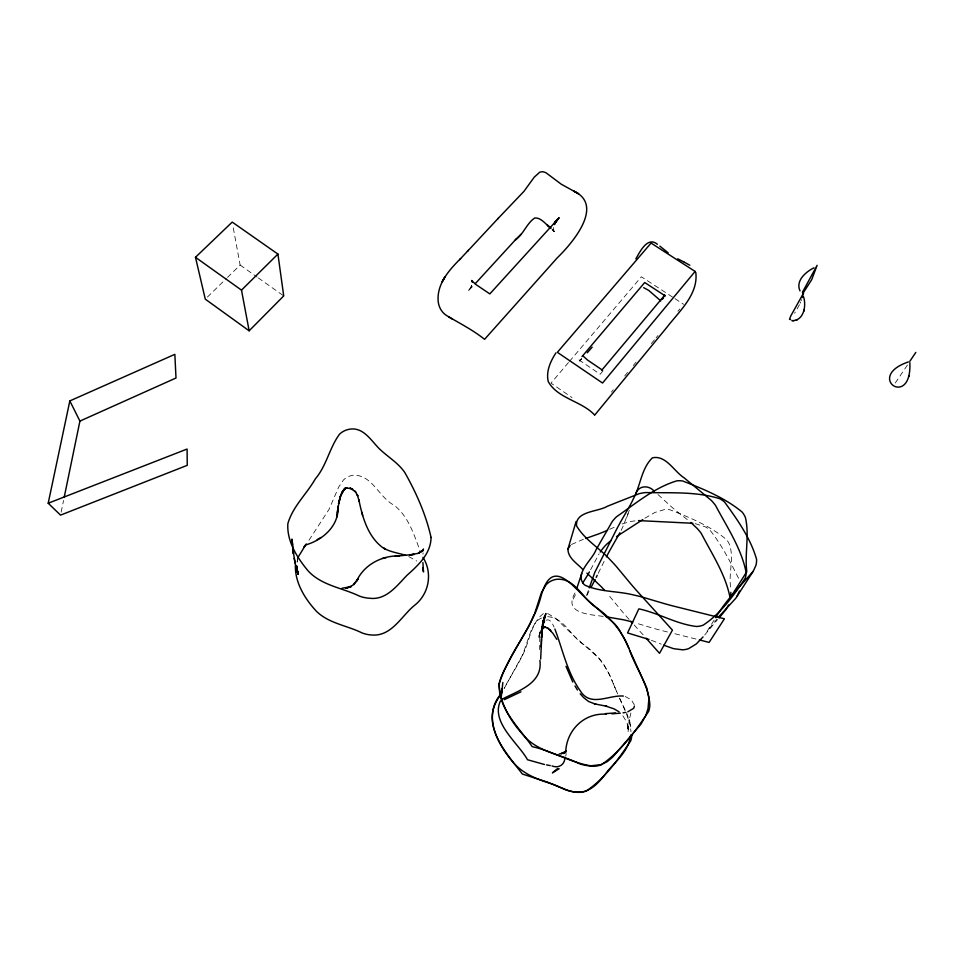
<?xml version="1.0" encoding="UTF-8"?>
<svg xmlns="http://www.w3.org/2000/svg" width="964" height="964" viewBox="0 0 964 964"><rect width="100%" height="100%" fill="white"/><g stroke="black" fill="none" stroke-linecap="round" stroke-linejoin="round"><path stroke-width="0.72" stroke-dasharray="4.82 3.62" d="M422.991 554.179L423.051 552.806M539.816 636.951L539.647 649.664M553.408 227.504L553.951 231.625L553.336 230.035M565.772 756.113L566.169 753.836M61.13 512.185L63.552 500.437M297.201 561.988L297.768 559.457M539.888 631.794L538.852 637.963L540.334 632.143M296.984 562.072L298.117 558.301M630.902 712.999L628.974 721.012L629.215 719.626L628.046 732.266L627.998 724.036L628.179 729.061L627.419 723.361L628.371 730.206L627.058 722.639L621.961 714.312M471.758 285.585L470.818 287.778L472.42 283.512M603.235 616.394C589.341 614.417 562.096 613.562 575.592 591.956M801.168 300.684L801.542 299.599M539.9 633.432L539.033 636.011L540.744 631.324M586.727 594.969L588.763 589.293M629.311 510.293L622.877 526.718A137.454 125.115 8.9 0 1 620.9 530.815M626.624 517.668L628.166 513.583M800.156 303.214L800.723 301.877M573.231 599.042L576.111 593.402M539.25 634.758L540.756 631.36M598.246 573.279L605.392 558.819M586.763 595.716L589.92 589.582M799.445 304.72L794.625 313.252M590.595 569.736L599.102 553.818M471.36 286.513L467.781 291.49L469.733 289.284M504.256 688.344L522.777 654.616L531.369 629.793L535.731 622.19A17.352 16.472 24.8 0 1 542.395 617.695M581.304 359.174L580.027 360.632L581.629 358.367M714.107 620.165L706.949 631.565L716.855 619.093M907.437 365.043L894.074 384.769M308.974 540.238L328.929 509.546L338.762 486.916L343.449 479.988A16.617 15.183 -5.4 0 1 352.704 475.276C371.983 473.939 378.744 497.388 394.107 505.22C408.435 516.451 413.905 534.357 420.015 550.697M579.689 361.271L581.196 359.102M611.405 392.107L613.309 389.793M624.72 375.936L627.564 372.466M633.264 365.537L636.12 362.078M651.327 343.594L655.122 338.979M656.074 337.822L657.978 335.508M677.933 311.264L679.837 308.95M704.708 634.975L717.553 619.611M603.042 370.815L600.162 374.261L579.123 360.006L581.051 357.716M568.483 362.548L550.986 383.142L572.026 397.59M569.459 361.416L641.385 276.776L673.691 297.84M469.07 290.043L473.396 285.645M207.393 297.081L226.407 278.476M227.468 277.439L240.132 265.04L232.758 225.058M644.868 518.234L654.905 512.45L664.401 509.631A21.051 18.931 25.4 0 1 669.92 509.763C689.549 517.379 710.311 525.958 726.519 539.611A20.593 18.412 29.1 0 1 729.688 544.949C734.098 558.867 728.41 573.556 730.676 587.823M571.459 544.503L583.365 539.286M543.359 613.598C530.019 623.829 529.598 643.434 521.391 657.376A144.455 137.262 -5.9 0 1 518.029 664.015L507.57 682.066A367.911 325.543 55.8 0 0 504.076 688.344M546.046 620.189C550.311 618.225 552.661 624.13 554.071 627.106M609.718 529.284L616.068 526.452M622.141 523.982L628.154 522.114A52.55 48.019 26.9 0 1 634.276 520.97L636.373 520.741M547.66 616.683C564.832 617.743 571.206 637.457 584.823 645.362C597.463 654.399 606.814 667.329 612.598 681.644M695.201 523.645L705.154 526.802A21.22 19.015 27.9 0 1 709.841 530.007C721.662 544.648 730.338 562.048 738.822 578.81M674.933 633.77L696.972 639.289M667.474 631.974L660.159 630.131A292.923 249.724 20.2 0 1 650.784 627.54L635.047 622.792M547.636 613.466L555.842 618.526L573.351 635.36A206.923 183.088 26 0 0 579.533 640.879L599.62 658.942A54.84 52.55 35.5 0 1 603.717 664.304L609.296 674.402L617.466 693.478M625.214 696.49L631.348 699.852L634.312 704.853M651.447 640.313L661.268 644.169M408.724 556.577L416.737 561.012M674.945 298.659L683.633 304.323M240.132 265.04L257.087 277.054M258.292 277.909L283.717 295.912M687.284 519.572L677.572 511.944A198.427 166.603 24 0 1 671.522 506.871L657.93 494.496M551.974 229.203L554.023 231.227L551.516 228.637L554.131 231.553L553.143 230.059L553.553 230.589M634.204 625.021L644.482 636.348M629.07 619.394L625.756 615.671A305.19 257.388 28.5 0 1 619.515 608.356L607.826 594.041M625.009 709.552L619.503 698.129M619.731 698.623L625.564 711.649M626.492 712.673L629.974 722.156L630.986 731.833M613.261 683.56L617.695 693.984M626.66 714.216L631.372 728.7M539.707 632.974L538.852 637.963L539.707 632.974"/><path stroke-width="1.45" d="M296.719 568.242L296.731 566.109M730.857 592.366L730.724 597.077L746.799 571.664C744.533 553.661 749.582 535.141 745.413 517.535A21.569 19.099 27.9 0 0 742.075 511.992C724.964 497.87 703.262 488.905 682.681 480.988A22.039 19.629 24.4 0 0 676.897 480.843C654.472 487.495 635.613 503.618 616.526 516.752A55.309 50.2 26.5 0 0 612.345 521.379L599.849 543.118A214.418 193.945 0.4 0 1 595.981 549.926C591.944 560.494 573.652 573.833 584.461 584.919C599.837 592.294 617.707 590.812 634.011 595.077A162.723 154.047 47.5 0 1 641.783 596.945L663.16 603.271A306.082 257.557 19.7 0 0 673.005 605.97L724.41 618.792L709.118 642.41L699.37 639.927M539.912 660.412C542.937 683.452 518.439 690.67 502.449 699.021M541.178 646.868L541.443 639.204M540.671 659.027L542.142 628.371L541.431 638.011L542.756 624.479L544.672 616.092L542.19 627.721L545.877 613.514L545.359 614.996M501.22 697.321L502.847 682.488M909.847 362.669C912.065 409.76 864.178 376.96 908.413 361.91M423.184 550.745L423.437 548.962M295.43 564.784C294.61 582.256 304.877 598.861 316.409 611.272C328.929 623.527 347.052 625.455 362.163 632.986A32.137 30.523 -8.9 0 0 371.887 635.023C392.252 636.505 401.687 615.165 415.701 604.404C429.354 592.848 432.619 572.459 422.943 557.337M500.846 698.466L501.931 688.766L501.087 694.285M306.456 544.708C323.808 539.382 339.087 525.296 338.159 506.088L337.81 508.643L340.34 496.424L343.69 489.796L340.34 496.424L338.521 503.606L341.244 494.098L345.305 488.061L342.063 492.158L345.377 488.206L343.883 489.616L344.449 489.001L346.847 487.808L346.1 487.904L352.041 488.869L352.8 489.314L350.016 487.977L355.728 492.038L355.089 491.17L357.801 495.966L357.307 494.845L359.174 501.196L358.885 499.906C362.404 517.174 367.742 536.117 382.31 547.323C389.167 551.998 399.65 553.288 405.784 555.36M718.264 617.322L735.677 598.379L753.27 571.182L755.909 565.41A21.907 19.497 30.7 0 0 756.547 559.253C750.619 538.382 737.255 519.415 724.554 502.015A22.22 19.726 26.8 0 0 719.638 498.689C695.984 491.23 670.028 493.158 645.422 492.556A55.069 49.851 25.7 0 0 639.024 493.737L615.068 503.172A204.621 177.123 8.6 0 1 607.633 506.124C598.126 512.041 575.243 510.848 576.532 525.814C584.919 540.093 600.235 548.492 611.068 560.759A155.264 149.998 20.3 0 1 616.37 566.507L630.299 583.292A319.373 265.944 27.7 0 0 636.879 590.896L672.438 630.119L659.521 653.327L646.157 638.228M576.086 521.524L567.965 548.962C567.736 557.927 577.062 563.313 582.533 569.182M542.756 624.479L541.66 633.059L543.347 620.949M337.725 509.691L337.267 513.065L337.641 510.378M791.818 320.663C803.843 321.12 806.531 305.817 803.542 296.755M337.243 513.716L336.653 517.102L337.195 514.017M565.699 752.884C565.964 730.929 583.738 712.601 606.211 714.216M630.697 735.062C629.01 749.884 617.322 760.09 608.019 770.585C600.235 780.912 590.775 793.685 576.098 792.01A34.162 32.68 50.2 0 1 565.868 789.829L547.323 782.057L522.404 774.056C504.955 751.438 478.626 723.145 500.617 694.924M500.702 696.767L501.943 690.357L501.437 692.851M909.064 376.394L909.197 375.755M64.154 497.496L79.916 421.099L69.83 400.916L174.846 354.342L176.002 378.009L79.916 421.099M48.2 503.232L187.1 449.043L187.245 465.335L60.527 515.125L48.2 503.232L69.83 400.916M564.892 757.318C565.097 764.597 558.53 768.706 552.011 765.898M803.795 311.3L803.952 310.649M804.012 310.42L804.169 309.781M543.081 622.431L544.395 617.804M802.12 297.587L803.494 293.201L790.841 315.831L789.492 319.325L790.637 319.518M576.544 589.125L581.75 573.544M542.744 622.696L543.949 619.117L542.383 625.19L544.491 621.575M543.829 619.503L543.118 621.563L544.732 617.153L543.407 620.599M739.46 591.053L736.906 596.608M589.269 587.883L594.836 572.279L616.382 529.73A363.151 309.878 43.3 0 1 620.683 521.777L630.42 504.774A143.877 129.537 8.7 0 0 633.505 498.509C640.674 485.458 641.313 468.359 652.435 457.828C666.004 454.791 674.149 471.649 684.344 477.987A207.368 171.773 23.4 0 0 690.694 483.253L711.348 500.449A54.876 49.357 25.8 0 1 715.601 505.534C726.964 527.067 741.533 548.552 746.148 572.64A22.75 20.352 31 0 1 745.244 578.135C733.857 595.342 720.59 613.791 703.13 625.178A22.268 20.232 32.6 0 1 696.598 626.492C676.571 624.214 658.617 613.044 638.843 608.862L627.564 632.938L649.025 639.481M534.851 612.996L541.31 592.956L545.973 584.907A18.641 17.497 22.1 0 1 555.891 579.388C574.713 576.99 582.352 598.728 596.029 607.368C610.646 617.502 622.238 631.649 628.865 648.182M567.965 548.962L570.17 545.516M534.14 614.442L530.682 622.25A155.18 145.588 -4.1 0 1 527.091 629.311L515.897 648.495A398.024 349.149 53.7 0 0 510.92 657.46C506.895 665.654 501.858 673.511 499.448 682.379C496.846 707.781 519.162 727.386 532.176 746.642C553.444 751.245 572.568 763.91 594.173 766.272A24.088 22.931 46.9 0 0 601.295 764.753C620.864 751.583 635.722 730.796 648.676 711.348A24.534 23.052 40.8 0 0 649.844 705.142C648.917 685.259 636.083 668.546 629.588 650.23M662.858 298.021L662.328 299.189L663.991 296.225M297.527 558.192L305.263 545.504M728.579 604.958L725.82 609.766L719.084 617.876M596.186 577.4L597.21 575.339M595.149 579.46L590.968 587.558M619.9 532.767L610.549 549.167A345.389 297.43 44.4 0 0 606.416 556.831M635.674 494.11C638.289 485.145 648.977 484.796 654.363 491.423M554.951 223.299L557.228 219.732L555.589 222.142M500.774 694.14C481.976 716.505 498.28 745.582 514.511 763.922C523.922 773.875 536.852 779.286 549.721 783.226C559.747 786.214 568.977 792.83 579.834 792.348A22.389 21.401 52.6 0 0 586.449 790.926C604.705 778.551 618.575 759.102 630.685 740.906A22.811 21.594 45.2 0 0 631.806 735.086M554.179 224.492L559.156 217.659L554.481 222.817L557.927 219.105M662.63 298.394L664.726 294.96M540.985 630.805C544.166 626.636 542.648 627.757 545.588 627.13C541.527 626.335 551.047 629.106 547.082 627.769M715.698 617.635C725.784 600.283 740.316 586.269 753.27 571.182M423.148 549.902L418.304 553.3L409.567 554.999L414.098 554.36L395.083 556.312L399.458 555.867C381.563 555.517 363.982 564.747 356.415 581.376L358.355 578.689L352.619 585.353L345.799 588.402L351.161 586.654L342.087 588.233M635.866 258.882C639.566 252.46 647.471 235.71 657.388 244.314M582.786 582.883L586.871 576.291A204.778 187.185 0 0 0 589.402 571.905M555.927 352.896C550.516 361.211 545.853 371.429 548.239 381.539C557.65 398.662 581.461 400.891 594.535 414.918M909.799 361.355L915.8 352.414M600.211 552.071L602.584 548.793A52.767 48.333 27.8 0 1 606.597 544.323L611.224 540.334M500.497 700.852C490.363 722.193 518.295 743.087 527.513 759.74L544.443 764.488M541.696 629.673L544.407 627.239M353.86 584.666L356.114 581.629M594.836 414.954L667.172 326.965C679.271 311.215 698.502 294.357 695.803 272.451M601.729 370.236L662.979 297.249M582.015 356.584L644.711 282.524L665.365 296.008M703.057 636.927L696.273 643.964L688.79 648.555A21.232 19.449 34.2 0 1 682.572 649.82L673.475 648.651L663.738 645.181M587.257 352.764L592.209 347.136M541.997 629.239L543.106 627.998M304.853 545.829L306.432 544.094L303.865 546.925M497.749 218.828L523.91 191.414L534.249 177.159L539.804 172.158L542.732 171.652L545.877 172.677L561.265 184.208L578.653 193.824L573.99 191.197C604.97 205.862 571.315 244.193 557.349 257.737L484.567 339.34C472.685 329.748 459.033 323.061 446.067 315.204C441.126 311.83 438.367 306.118 438.102 300.238C437.222 283.32 449.453 269.703 460.599 258.593M520.922 234.348L515.21 240.012C523.524 234.445 526.838 222.997 534.791 217.972C541.31 217.466 545.949 224.757 550.974 228.263L547.323 225.094L550.528 227.95M467.444 251.351L498.28 218.262M515.873 239.349L475.216 283.705M459.623 259.629L468.323 250.399M556.565 220.563L489.82 293.9L476.059 284.621L471.601 280.5L472.408 282.307M557.626 768.477L552.408 772.887L559.156 768.73M249.146 330.809L283.717 295.912L277.921 254.086L232.216 222.094L195.475 257.292L205.284 299.153L249.146 330.809L241.494 290.128L195.475 257.292M241.494 290.128L277.921 254.086M566.205 750.715L563.084 753.559L565.47 751.402L561.337 753.667L564.434 752.583L559.168 754.077M642.807 519.584L616.478 536.635M813.99 267.811C805.856 271.836 795.336 280.705 800.012 290.899M504.293 699.683L520.994 691.803M317.192 539.587L321.024 537.502M796.626 319.891L797.349 319.566M796.095 320.12L796.77 319.819M607.513 530.26L605.247 531.236A195.825 171.64 8.7 0 1 598.138 534.092L585.775 538.454M627.793 711.818L633.505 708.432A5.133 4.82 41.3 0 0 634.36 706.106M382.359 558.505L386.287 557.578M623.069 712.83L625.576 712.372M620.298 713.179L611.911 713.83M605.392 713.625L615.466 712.95M792.769 320.735L793.806 320.687M638.493 520.596L692.899 523.283M623.371 696.068C608.838 694.755 590.366 707.588 580.183 690.706C567.157 672.354 562.747 649.796 554.89 629.07M606.211 616.815L623.009 619.695A154.975 147.179 50.8 0 1 630.42 621.479L632.758 622.129M550.287 765.597L546.504 764.898M596.089 704.335L594.354 703.853L606.922 706.299L605.464 706.01L614.044 708.853L619.045 711.806M595.499 704.166L588.546 701.467L583.69 697.647M643.675 287.658L648.736 290.417L660.798 300.889M677.716 258.81L684.03 262.039M684.344 262.208L689.814 265.245M384.467 548.6L383.576 548.094L385.118 548.986M448.658 316.915L452.574 319.217M602.319 370.056L587.654 360.126L582.738 355.716M659.858 246.133L668.148 252.809M550.299 630.287L550.818 630.733L548.094 628.395L552.746 633.107L556.818 639.385M690.851 522.488L697.225 528.513A52.381 47.561 27 0 1 701.274 533.417C712.022 554.155 725.832 574.869 730.097 598.017M586.931 573.134L601.247 586.715A147.878 143.829 23.3 0 1 604.681 590.414M630.757 621.262L632.48 623.142M580.22 693.791L583.196 697.141M575.002 686.006L577.484 690.007M572.785 682.018L566.013 666.365M422.654 568.591L423.521 571.953L422.907 562.566M295.671 565.193L298.238 574.303L296.044 566.121L298.045 574.074L296.49 566.061L297.792 573.64L296.743 567.001M361.645 511.968L362.657 515.559M296.201 566.302L297.105 570.339L296.358 566.278M295.466 564.434L293.273 552.191M294.128 558.349L295.249 563.47M293.189 548.998L291.911 539.069L292.574 544.817M296.707 566.784L296.876 569.061L296.779 566.386M293.201 550.179L293.466 553.963L293.056 548.408M423.076 567.615L423.124 569.061M499.159 683.922C499.689 704.648 512.33 723.663 526.211 738.291C540.756 752.39 561.614 754.836 579.099 763.56A36.74 34.981 44.5 0 0 590.137 765.898L600.982 764.633L607.272 761.644L612.658 757.138L640.891 724.253L645.94 715.155L648.037 708.528L648.917 698.213L646.748 687.959L625.274 640.47L619.213 629.721A58.961 55.996 30.9 0 0 614.791 624.021L593.101 604.802A221.648 192.884 24.7 0 1 586.437 598.933C568.808 581.413 550.818 558.698 540.732 597.294C532.417 628.757 508.389 653.255 499.159 683.922M431.041 537.442C430.932 553.697 418.147 565.338 406.953 575.339C396.831 585.763 386.383 600.186 369.911 598.283A34.523 32.39 -6.7 0 1 359.439 596.114C342.256 587.751 321.434 585.558 307.962 570.724C297.153 557.674 286.73 541.25 287.85 523.681C292.707 506.546 306.697 494.038 315.373 478.819C326.627 465.66 329.447 447.802 339.533 434.186A17.81 16.014 -4.4 0 1 349.462 429.233C362.958 426.763 370.815 440.042 378.864 448.308C387.251 456.587 397.939 462.527 404.723 472.396C416.111 492.435 426.136 515.017 431.041 537.442M802.554 292.068L802.699 293.707L811.688 279.717L817.111 265.329L802.554 292.068M555.457 222.154L554.384 224.443L555.457 222.154M443.416 279.548L442.223 281.657L445.019 276.752L443.416 279.548M695.104 271.438L602.548 383.033L557.361 352.318L651.074 243.073L695.104 271.438M422.413 550.926L418.304 553.3L422.389 550.962"/></g></svg>
